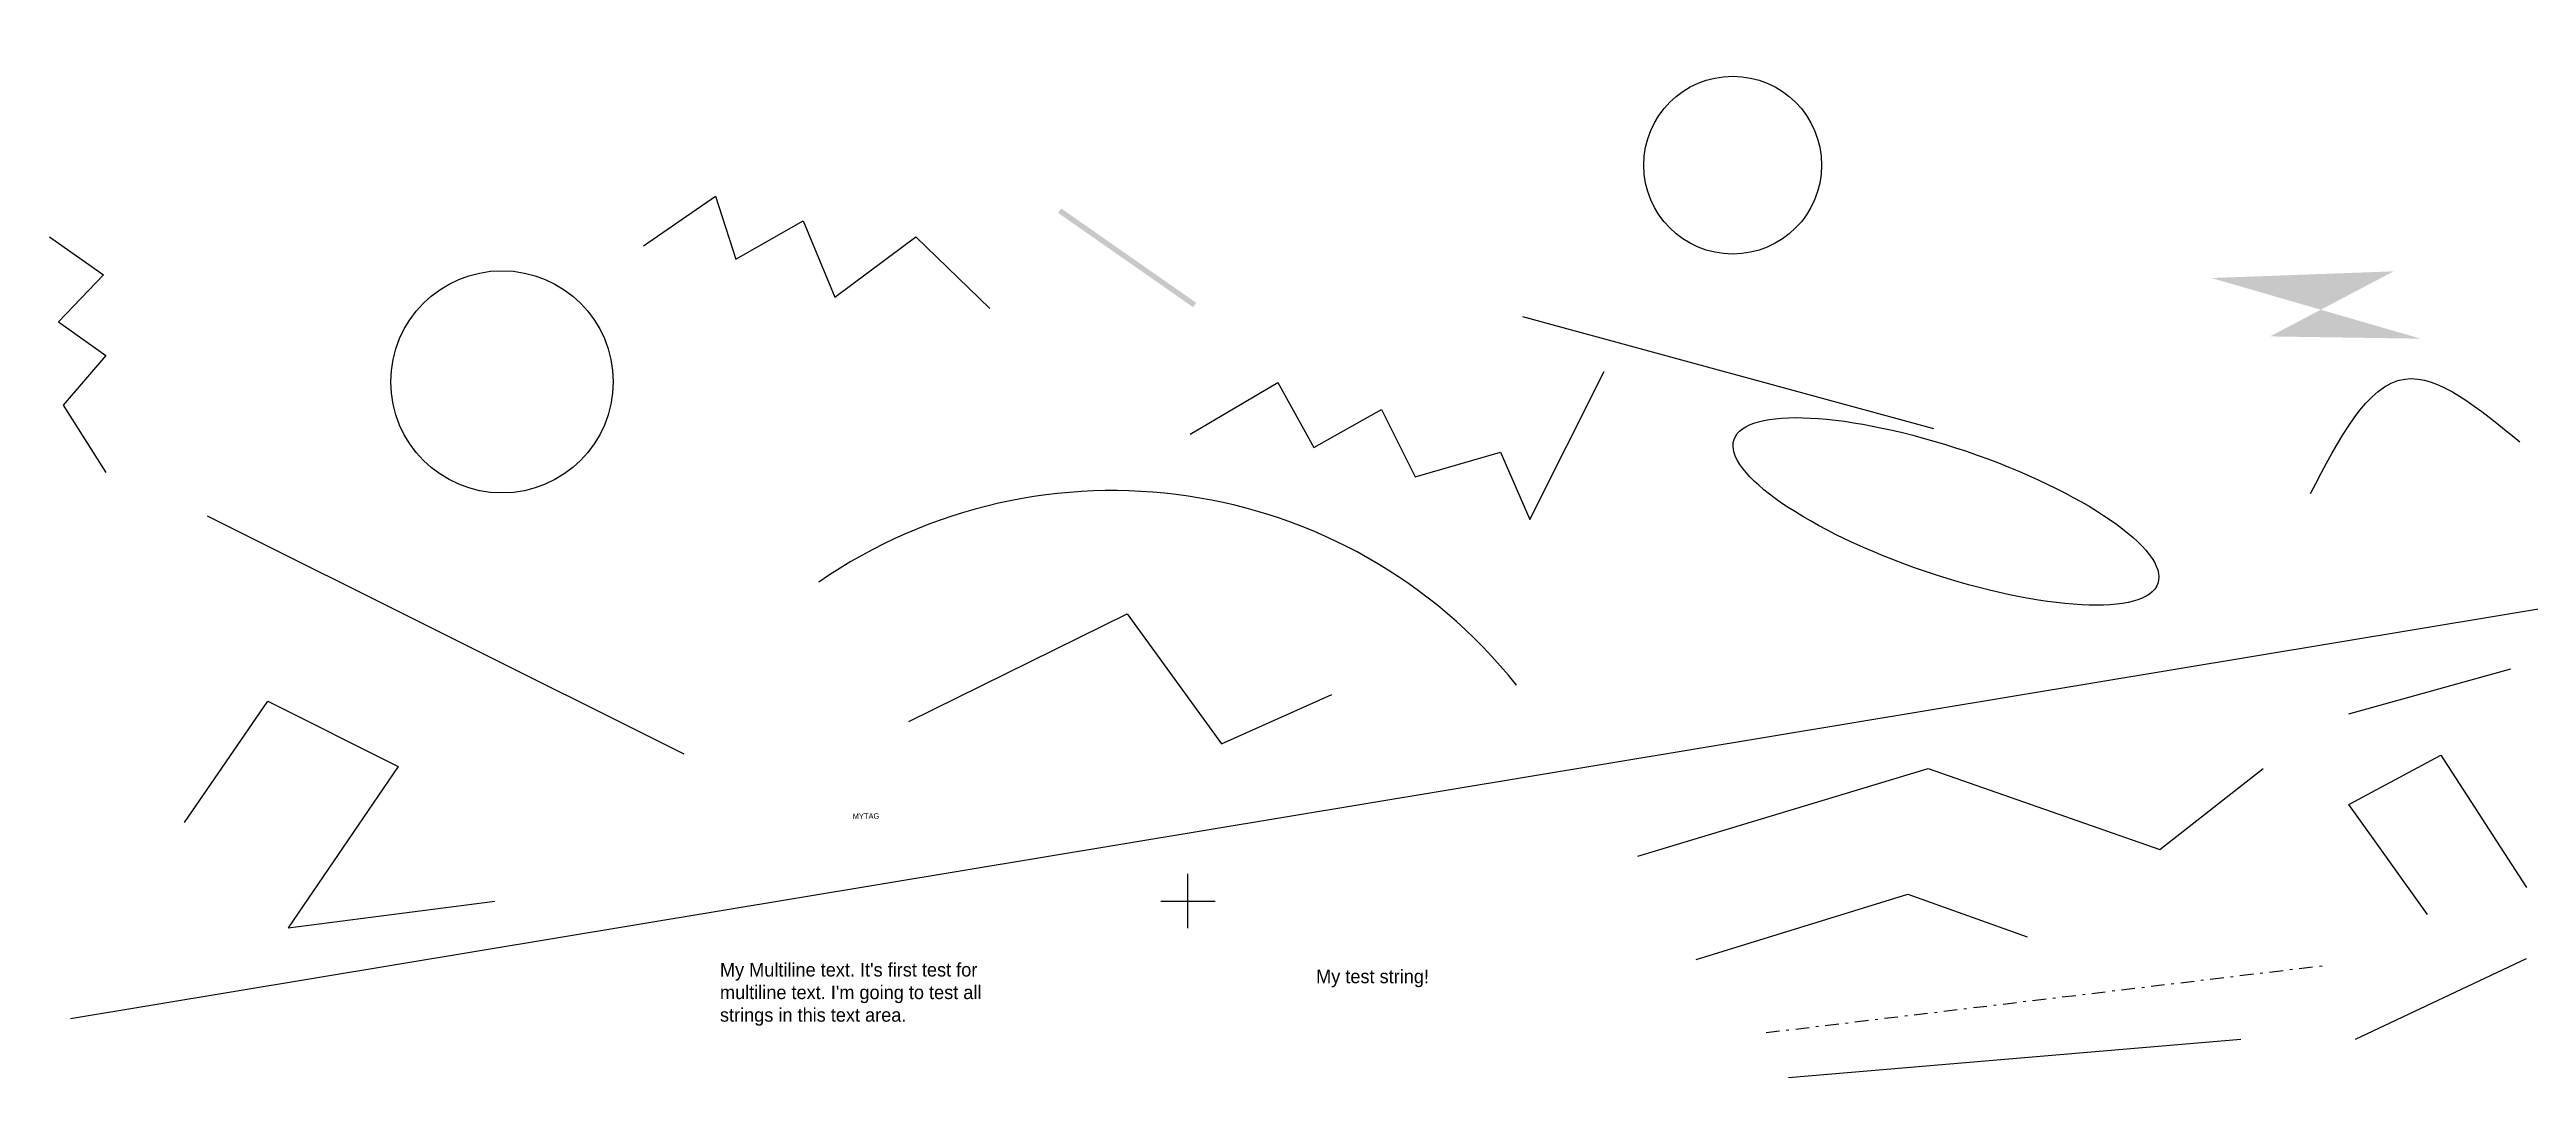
# Model space of a CAD drawing. Header units: inches. Extents: x 1.2 to 92.5, y -1.9 to 36.
import ezdxf
from ezdxf.enums import TextEntityAlignment as Align

# ---------------------------------------------------------------- set-up
doc = ezdxf.new("R2010")
doc.units = ezdxf.units.IN
doc.header["$MEASUREMENT"] = 0
doc.header["$PDMODE"] = 2
doc.linetypes.add('DASHDOT', pattern=[1, 0.5, -0.25, 0, -0.25])
doc.linetypes.add('BATTING', pattern='A,0.0001,-0.1,[134,ltypeshp.shx,S=0.1,R=0,X=-0.1,Y=0],-0.2,[134,ltypeshp.shx,S=0.1,R=180,X=0.1,Y=0],-0.1', length=0.4001)
doc.linetypes.add('GAS_LINE', pattern='A,0.5,-0.2,["GAS",Standard,S=0.1,R=0,X=-0.1,Y=-0.05],-0.25', length=0.95)
doc.linetypes.add('TRACKS', pattern='A,0.15,[130,ltypeshp.shx,S=0.25,R=0,X=0,Y=0],0.15', length=0.3)

# ---------------------------------------------------------------- blocks, each defined once
blk = doc.blocks.new('Drawing1')
blk.add_line((7.02, 18.8), (24.59, 10.02))
blk.add_circle((17.89, 23.75), 4.1)

msp = doc.modelspace()

# ---------------------------------------------------------------- linework, layer by layer
for p, q in [((7.016, 18.803), (24.586, 10.025)), ((85.98, 11.508), (91.953, 13.165))]:
    msp.add_line(p, q)
at = {"linetype": 'DASHDOT'}
msp.add_line((64.495, -0.256), (85.151, 2.229), dxfattribs=at)
at = {"linetype": 'TRACKS'}
msp.add_line((86.229, -0.505), (92.533, 2.478), dxfattribs=at)
at = {"linetype": 'GAS_LINE'}
msp.add_line((65.325, -1.913), (81.998, -0.505), dxfattribs=at)
msp.add_ray((1.975, 0.258), (0.986472, 0.163929))
for points in [[(23.102, 28.775), (25.757, 30.597), (26.503, 28.278), (28.992, 29.686), (30.153, 26.871), (33.14, 29.107), (35.877, 26.457)], [(1.203, 29.107), (3.194, 27.699), (1.535, 25.96), (3.277, 24.718), (1.701, 22.896), (3.277, 20.412)], [(43.26, 21.82), (46.495, 23.724), (47.822, 21.323), (50.311, 22.73), (51.555, 20.246), (54.707, 21.157), (55.785, 18.673), (58.523, 24.138)], [(32.891, 11.22), (40.937, 15.195), (44.421, 10.392), (48.486, 12.214)], [(6.18, 7.494), (9.249, 11.966), (14.06, 9.564), (9.996, 3.602), (17.627, 4.596)], [(59.767, 6.252), (70.468, 9.481), (79.012, 6.5), (82.828, 9.481)], [(61.924, 2.443), (69.721, 4.844), (74.118, 3.271)]]:
    msp.add_lwpolyline(points)
msp.add_circle((17.886, 23.751), 4.099)
msp.add_arc((40.397, 0.688), 19.051, 38.55286, 124.62237)
msp.add_ellipse((71.128, 18.971), major_axis=(-7.814, 2.656), ratio=0.283744)
msp.add_spline([(84.57, 19.627), (88.054, 23.853), (92.284, 21.533)], degree=3)
msp.add_point((43.177, 4.596))
at = {"linetype": 'BATTING'}
msp.add_solid([(83.077, 25.427), (88.635, 25.344), (87.639, 27.829), (80.92, 27.581)], dxfattribs=at)
msp.add_trace([(38.506, 30.148), (38.391, 29.984), (43.483, 26.669), (43.368, 26.505)])
at = {"invisible_edges": 2}
msp.add_3dface([(89.381, 9.978), (92.533, 5.093), (88.883, 4.099), (85.98, 8.156)], dxfattribs=at)

# ---------------------------------------------------------------- block references
at = {"xscale": 0.8, "yscale": 0.8, "zscale": 0.8, "rotation": 11.29802517739236}
msp.add_blockref('Drawing1', (52.953, 10.311), dxfattribs=at)

# ---------------------------------------------------------------- texts
msp.add_text('My test string!', height=0.5).set_placement((47.905, 1.566))
at = {"insert": (25.923, 2.312), "char_height": 0.5, "width": 10.61789, "attachment_point": 1}
msp.add_mtext("My Multiline text. It's first test for multiline text. I'm going to test all strings in this text area.", dxfattribs=at)
at = {"flags": 9}
msp.add_attdef('MYTAG', text='100', height=0.2, rotation=0.5, dxfattribs=at).set_placement((30.817, 7.825), align=Align.TOP_LEFT)

doc.saveas('drawing.dxf')
